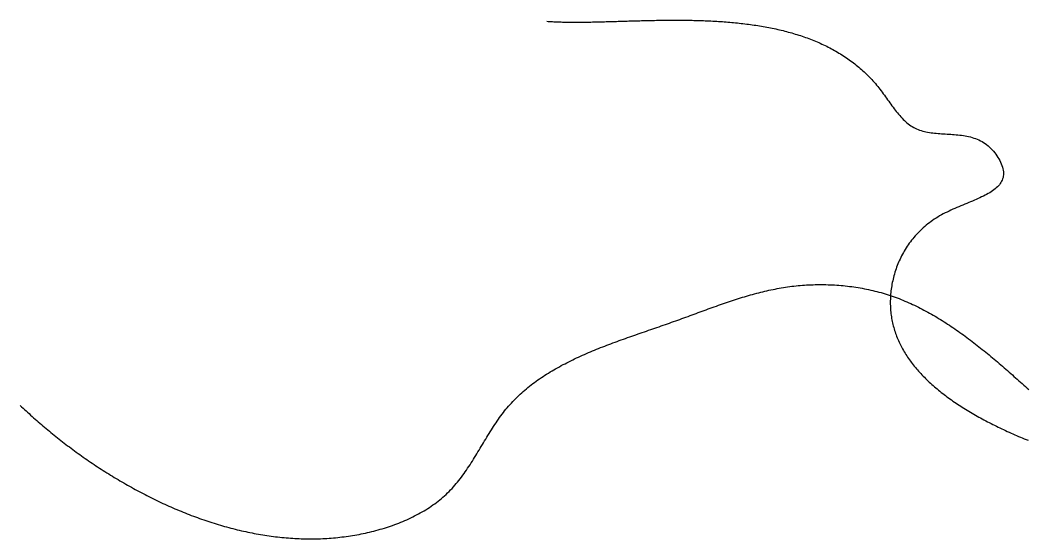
# Model space of a CAD drawing. Extents: x 63 to 1634, y -683 to -194.
# Drawn here: x 63 to 580, y -575 to -309 of the extents above; entities that cross this region are included whole.
import ezdxf

# ---------------------------------------------------------------- set-up
doc = ezdxf.new("R2010")
doc.units = 0
doc.layers.add('left_lower', color=5, linetype='CONTINUOUS')
doc.layers.add('left_upper', color=4, linetype='CONTINUOUS')

msp = doc.modelspace()

# ---------------------------------------------------------------- linework, layer by layer
at = {"layer": 'left_lower'}
msp.add_lwpolyline([(63, -507), (63.747, -507.708), (64.499, -508.415), (65.256, -509.121), (66.018, -509.826), (66.784, -510.53), (67.554, -511.233), (68.33, -511.935), (69.109, -512.635), (69.894, -513.335), (70.683, -514.033), (71.476, -514.73), (72.274, -515.426), (73.076, -516.12), (73.882, -516.813), (74.693, -517.505), (75.508, -518.194), (76.327, -518.883), (77.151, -519.569), (77.978, -520.254), (78.81, -520.937), (79.646, -521.618), (80.486, -522.298), (81.331, -522.975), (82.179, -523.651), (83.031, -524.324), (83.887, -524.996), (84.747, -525.665), (85.611, -526.332), (86.479, -526.997), (87.351, -527.659), (88.226, -528.32), (89.106, -528.978), (89.989, -529.633), (90.876, -530.286), (91.766, -530.937), (92.66, -531.585), (93.558, -532.23), (94.459, -532.872), (95.364, -533.512), (96.272, -534.149), (97.184, -534.784), (98.1, -535.415), (99.018, -536.043), (99.94, -536.669), (100.866, -537.291), (101.795, -537.91), (102.727, -538.526), (103.662, -539.139), (104.601, -539.749), (105.543, -540.355), (106.488, -540.958), (107.436, -541.558), (108.387, -542.154), (109.341, -542.746), (110.299, -543.335), (111.259, -543.921), (112.222, -544.502), (113.189, -545.08), (114.158, -545.655), (115.13, -546.225), (116.105, -546.791), (117.082, -547.354), (118.063, -547.913), (119.046, -548.467), (120.032, -549.018), (121.021, -549.564), (122.012, -550.106), (123.006, -550.644), (124.003, -551.178), (125.002, -551.707), (126.003, -552.232), (127.007, -552.753), (128.014, -553.269), (129.023, -553.781), (130.034, -554.287), (131.048, -554.79), (132.064, -555.287), (133.082, -555.78), (134.103, -556.268), (135.126, -556.751), (136.151, -557.229), (137.178, -557.703), (138.208, -558.171), (139.239, -558.634), (140.273, -559.092), (141.309, -559.545), (142.346, -559.993), (143.386, -560.435), (144.427, -560.873), (145.471, -561.304), (146.516, -561.731), (147.564, -562.152), (148.613, -562.567), (149.664, -562.977), (150.716, -563.381), (151.77, -563.779), (152.826, -564.172), (153.884, -564.559), (154.944, -564.94), (156.004, -565.316), (157.067, -565.685), (158.131, -566.048), (159.196, -566.406), (160.263, -566.757), (161.332, -567.102), (162.402, -567.441), (163.473, -567.773), (164.545, -568.1), (165.619, -568.42), (166.694, -568.733), (167.771, -569.041), (168.848, -569.341), (169.927, -569.635), (171.007, -569.923), (172.088, -570.204), (173.17, -570.478), (174.253, -570.745), (175.337, -571.006), (176.422, -571.259), (177.509, -571.506), (178.596, -571.746), (179.683, -571.979), (180.772, -572.204), (181.862, -572.423), (182.952, -572.634), (184.043, -572.838), (185.135, -573.035), (186.228, -573.225), (187.321, -573.407), (188.415, -573.582), (189.51, -573.749), (190.605, -573.909), (191.7, -574.061), (192.796, -574.206), (193.893, -574.343), (194.99, -574.472), (196.087, -574.593), (197.185, -574.707), (198.283, -574.812), (199.382, -574.91), (200.481, -574.999), (201.58, -575.081), (202.679, -575.155), (203.778, -575.22), (204.878, -575.277), (205.977, -575.326), (207.077, -575.366), (208.177, -575.399), (209.277, -575.422), (210.377, -575.438), (211.476, -575.445), (212.576, -575.443), (213.676, -575.433), (214.775, -575.414), (215.875, -575.386), (216.974, -575.349), (218.073, -575.304), (219.171, -575.25), (220.27, -575.187), (221.368, -575.115), (222.465, -575.033), (223.562, -574.943), (224.659, -574.844), (225.756, -574.735), (226.852, -574.618), (227.947, -574.491), (229.042, -574.354), (230.136, -574.208), (231.23, -574.053), (232.323, -573.888), (233.415, -573.714), (234.506, -573.53), (235.597, -573.337), (236.687, -573.134), (237.777, -572.921), (238.865, -572.698), (239.952, -572.465), (241.039, -572.223), (242.125, -571.97), (243.209, -571.708), (244.293, -571.435), (245.374, -571.153), (246.454, -570.859), (247.532, -570.556), (248.606, -570.242), (249.678, -569.917), (250.747, -569.582), (251.812, -569.236), (252.874, -568.879), (253.931, -568.511), (254.983, -568.132), (256.031, -567.742), (257.074, -567.34), (258.111, -566.927), (259.142, -566.503), (260.167, -566.067), (261.186, -565.619), (262.198, -565.16), (263.203, -564.688), (264.201, -564.205), (265.191, -563.71), (266.173, -563.202), (267.147, -562.682), (268.112, -562.15), (269.067, -561.606), (270.014, -561.048), (270.951, -560.479), (271.878, -559.896), (272.795, -559.301), (273.702, -558.692), (274.597, -558.071), (275.481, -557.436), (276.354, -556.789), (277.215, -556.127), (278.064, -555.453), (278.9, -554.765), (279.723, -554.063), (280.534, -553.347), (281.331, -552.618), (282.114, -551.875), (282.883, -551.118), (283.638, -550.346), (284.379, -549.561), (285.106, -548.763), (285.82, -547.953), (286.522, -547.13), (287.213, -546.296), (287.892, -545.451), (288.56, -544.595), (289.218, -543.73), (289.866, -542.855), (290.506, -541.972), (291.136, -541.08), (291.759, -540.181), (292.374, -539.275), (292.982, -538.362), (293.584, -537.444), (294.18, -536.519), (294.771, -535.59), (295.357, -534.657), (295.938, -533.72), (296.516, -532.779), (297.091, -531.836), (297.663, -530.891), (298.233, -529.944), (298.801, -528.996), (299.368, -528.048), (299.935, -527.099), (300.502, -526.152), (301.07, -525.205), (301.639, -524.26), (302.209, -523.318), (302.782, -522.378), (303.358, -521.441), (303.936, -520.509), (304.519, -519.58), (305.106, -518.657), (305.698, -517.74), (306.296, -516.828), (306.899, -515.923), (307.509, -515.025), (308.126, -514.136), (308.751, -513.254), (309.384, -512.381), (310.026, -511.518), (310.677, -510.664), (311.338, -509.821), (312.009, -508.989), (312.691, -508.168), (313.384, -507.359), (314.087, -506.562), (314.801, -505.775), (315.525, -504.999), (316.259, -504.234), (317.003, -503.48), (317.757, -502.736), (318.52, -502.003), (319.294, -501.28), (320.076, -500.567), (320.868, -499.864), (321.669, -499.171), (322.479, -498.488), (323.298, -497.814), (324.125, -497.149), (324.961, -496.494), (325.805, -495.848), (326.658, -495.21), (327.518, -494.582), (328.387, -493.962), (329.263, -493.351), (330.147, -492.747), (331.038, -492.153), (331.937, -491.566), (332.843, -490.987), (333.756, -490.415), (334.676, -489.852), (335.602, -489.296), (336.535, -488.747), (337.475, -488.205), (338.421, -487.671), (339.373, -487.143), (340.331, -486.622), (341.295, -486.107), (342.265, -485.599), (343.24, -485.097), (344.221, -484.602), (345.206, -484.112), (346.197, -483.628), (347.193, -483.15), (348.194, -482.678), (349.2, -482.211), (350.21, -481.749), (351.224, -481.292), (352.243, -480.84), (353.265, -480.393), (354.292, -479.951), (355.322, -479.513), (356.356, -479.079), (357.394, -478.65), (358.435, -478.225), (359.479, -477.804), (360.526, -477.386), (361.576, -476.973), (362.629, -476.562), (363.684, -476.155), (364.742, -475.752), (365.802, -475.351), (366.864, -474.953), (367.929, -474.558), (368.995, -474.166), (370.063, -473.776), (371.132, -473.388), (372.203, -473.002), (373.275, -472.619), (374.349, -472.237), (375.423, -471.857), (376.498, -471.479), (377.574, -471.102), (378.65, -470.727), (379.727, -470.352), (380.804, -469.979), (381.881, -469.606), (382.958, -469.234), (384.035, -468.863), (385.111, -468.492), (386.187, -468.121), (387.262, -467.751), (388.337, -467.38), (389.411, -467.009), (390.483, -466.638), (391.554, -466.267), (392.624, -465.894), (393.693, -465.521), (394.759, -465.147), (395.824, -464.772), (396.887, -464.396), (397.948, -464.019), (399.006, -463.64), (400.063, -463.259), (401.117, -462.878), (402.169, -462.495), (403.219, -462.112), (404.268, -461.729), (405.314, -461.345), (406.359, -460.961), (407.403, -460.576), (408.445, -460.193), (409.486, -459.809), (410.525, -459.426), (411.563, -459.045), (412.6, -458.664), (413.636, -458.284), (414.672, -457.906), (415.706, -457.529), (416.739, -457.155), (417.772, -456.782), (418.805, -456.412), (419.836, -456.044), (420.868, -455.678), (421.899, -455.316), (422.93, -454.956), (423.961, -454.6), (424.992, -454.247), (426.023, -453.897), (427.054, -453.552), (428.085, -453.21), (429.117, -452.873), (430.149, -452.54), (431.181, -452.212), (432.215, -451.888), (433.249, -451.57), (434.283, -451.257), (435.319, -450.949), (436.356, -450.646), (437.393, -450.35), (438.432, -450.059), (439.472, -449.775), (440.513, -449.496), (441.556, -449.225), (442.6, -448.96), (443.646, -448.702), (444.694, -448.452), (445.743, -448.209), (446.795, -447.973), (447.848, -447.745), (448.903, -447.525), (449.961, -447.313), (451.02, -447.11), (452.082, -446.915), (453.147, -446.728), (454.214, -446.551), (455.283, -446.383), (456.356, -446.224), (457.431, -446.075), (458.508, -445.935), (459.589, -445.806), (460.673, -445.686), (461.758, -445.576), (462.847, -445.476), (463.937, -445.386), (465.029, -445.305), (466.124, -445.235), (467.219, -445.175), (468.317, -445.125), (469.415, -445.084), (470.515, -445.054), (471.616, -445.034), (472.717, -445.023), (473.819, -445.023), (474.922, -445.033), (476.025, -445.053), (477.128, -445.084), (478.231, -445.124), (479.334, -445.174), (480.436, -445.235), (481.538, -445.306), (482.639, -445.387), (483.739, -445.479), (484.838, -445.58), (485.936, -445.692), (487.033, -445.814), (488.128, -445.947), (489.221, -446.09), (490.312, -446.243), (491.401, -446.407), (492.488, -446.581), (493.573, -446.765), (494.655, -446.96), (495.734, -447.165), (496.81, -447.381), (497.883, -447.607), (498.953, -447.844), (500.019, -448.091), (501.082, -448.348), (502.141, -448.617), (503.196, -448.896), (504.247, -449.185), (505.293, -449.485), (506.335, -449.796), (507.373, -450.117), (508.406, -450.449), (509.434, -450.791), (510.457, -451.144), (511.476, -451.507), (512.491, -451.88), (513.501, -452.263), (514.506, -452.655), (515.508, -453.058), (516.505, -453.47), (517.498, -453.891), (518.487, -454.322), (519.471, -454.761), (520.452, -455.21), (521.428, -455.668), (522.401, -456.134), (523.37, -456.609), (524.335, -457.093), (525.296, -457.584), (526.254, -458.084), (527.208, -458.593), (528.158, -459.109), (529.105, -459.632), (530.049, -460.164), (530.989, -460.703), (531.926, -461.25), (532.859, -461.803), (533.789, -462.364), (534.716, -462.932), (535.64, -463.507), (536.561, -464.089), (537.479, -464.677), (538.394, -465.271), (539.306, -465.872), (540.215, -466.48), (541.122, -467.093), (542.026, -467.712), (542.927, -468.337), (543.825, -468.968), (544.721, -469.604), (545.615, -470.246), (546.506, -470.893), (547.395, -471.545), (548.281, -472.202), (549.166, -472.864), (550.048, -473.531), (550.927, -474.203), (551.805, -474.879), (552.681, -475.559), (553.555, -476.243), (554.427, -476.932), (555.297, -477.624), (556.165, -478.321), (557.032, -479.021), (557.897, -479.724), (558.76, -480.431), (559.622, -481.142), (560.482, -481.855), (561.341, -482.572), (562.199, -483.291), (563.055, -484.013), (563.91, -484.738), (564.763, -485.465), (565.616, -486.195), (566.467, -486.927), (567.317, -487.66), (568.167, -488.396), (569.015, -489.134), (569.863, -489.873), (570.71, -490.614), (571.556, -491.357), (572.401, -492.1), (573.246, -492.845), (574.09, -493.591), (574.934, -494.338), (575.777, -495.085), (576.62, -495.834), (577.462, -496.582), (578.304, -497.331), (579.146, -498.08), (579.988, -498.83)], dxfattribs=at)
at = {"layer": 'left_upper'}
msp.add_lwpolyline([(333, -310), (333.704, -310.049), (334.413, -310.095), (335.129, -310.138), (335.85, -310.178), (336.577, -310.215), (337.31, -310.249), (338.048, -310.28), (338.791, -310.308), (339.541, -310.334), (340.295, -310.357), (341.055, -310.377), (341.82, -310.395), (342.591, -310.41), (343.366, -310.423), (344.147, -310.434), (344.932, -310.442), (345.723, -310.449), (346.518, -310.453), (347.318, -310.455), (348.123, -310.455), (348.933, -310.453), (349.747, -310.45), (350.566, -310.444), (351.389, -310.437), (352.216, -310.429), (353.048, -310.419), (353.884, -310.407), (354.725, -310.394), (355.569, -310.379), (356.418, -310.363), (357.27, -310.346), (358.126, -310.328), (358.987, -310.309), (359.851, -310.289), (360.719, -310.268), (361.59, -310.246), (362.465, -310.223), (363.344, -310.199), (364.226, -310.175), (365.111, -310.15), (366, -310.124), (366.892, -310.099), (367.788, -310.072), (368.686, -310.046), (369.587, -310.019), (370.492, -309.992), (371.399, -309.964), (372.31, -309.937), (373.223, -309.91), (374.138, -309.882), (375.057, -309.855), (375.978, -309.828), (376.901, -309.802), (377.828, -309.775), (378.756, -309.75), (379.687, -309.724), (380.62, -309.699), (381.555, -309.675), (382.492, -309.652), (383.432, -309.629), (384.373, -309.607), (385.317, -309.586), (386.262, -309.566), (387.209, -309.547), (388.158, -309.529), (389.108, -309.512), (390.06, -309.496), (391.014, -309.482), (391.969, -309.469), (392.925, -309.457), (393.883, -309.447), (394.842, -309.439), (395.803, -309.432), (396.764, -309.427), (397.726, -309.424), (398.69, -309.422), (399.654, -309.423), (400.62, -309.425), (401.586, -309.43), (402.553, -309.436), (403.52, -309.445), (404.488, -309.456), (405.457, -309.469), (406.426, -309.485), (407.395, -309.503), (408.365, -309.524), (409.335, -309.547), (410.306, -309.573), (411.276, -309.601), (412.247, -309.633), (413.217, -309.667), (414.188, -309.704), (415.158, -309.745), (416.128, -309.788), (417.098, -309.834), (418.067, -309.884), (419.037, -309.937), (420.005, -309.993), (420.973, -310.053), (421.941, -310.116), (422.908, -310.182), (423.874, -310.253), (424.84, -310.327), (425.804, -310.404), (426.768, -310.486), (427.73, -310.571), (428.692, -310.661), (429.652, -310.754), (430.611, -310.851), (431.569, -310.953), (432.526, -311.059), (433.481, -311.169), (434.435, -311.283), (435.387, -311.402), (436.338, -311.526), (437.287, -311.653), (438.234, -311.786), (439.18, -311.923), (440.123, -312.065), (441.065, -312.212), (442.005, -312.364), (442.942, -312.521), (443.878, -312.683), (444.811, -312.849), (445.742, -313.021), (446.671, -313.199), (447.598, -313.381), (448.521, -313.569), (449.443, -313.763), (450.362, -313.962), (451.278, -314.166), (452.191, -314.376), (453.102, -314.592), (454.01, -314.814), (454.914, -315.042), (455.816, -315.275), (456.715, -315.515), (457.611, -315.76), (458.503, -316.012), (459.392, -316.27), (460.278, -316.534), (461.161, -316.804), (462.04, -317.081), (462.915, -317.364), (463.787, -317.654), (464.656, -317.95), (465.52, -318.254), (466.381, -318.563), (467.238, -318.88), (468.091, -319.204), (468.94, -319.534), (469.785, -319.872), (470.626, -320.216), (471.462, -320.568), (472.295, -320.927), (473.123, -321.293), (473.947, -321.666), (474.766, -322.047), (475.581, -322.436), (476.391, -322.832), (477.196, -323.236), (477.997, -323.647), (478.793, -324.066), (479.584, -324.493), (480.37, -324.928), (481.151, -325.371), (481.928, -325.821), (482.699, -326.28), (483.465, -326.747), (484.225, -327.223), (484.98, -327.706), (485.73, -328.198), (486.475, -328.699), (487.214, -329.208), (487.947, -329.725), (488.675, -330.251), (489.397, -330.786), (490.113, -331.33), (490.823, -331.882), (491.528, -332.444), (492.226, -333.014), (492.919, -333.594), (493.605, -334.182), (494.285, -334.78), (494.959, -335.387), (495.626, -336.003), (496.287, -336.629), (496.942, -337.264), (497.59, -337.909), (498.232, -338.563), (498.867, -339.227), (499.495, -339.901), (500.116, -340.584), (500.731, -341.278), (501.339, -341.981), (501.939, -342.694), (502.533, -343.418), (503.12, -344.151), (503.699, -344.894), (504.273, -345.646), (504.841, -346.405), (505.404, -347.17), (505.963, -347.939), (506.52, -348.711), (507.073, -349.484), (507.626, -350.257), (508.178, -351.03), (508.729, -351.799), (509.282, -352.565), (509.836, -353.324), (510.393, -354.077), (510.952, -354.822), (511.516, -355.557), (512.085, -356.281), (512.658, -356.993), (513.239, -357.69), (513.826, -358.372), (514.421, -359.038), (515.025, -359.686), (515.638, -360.314), (516.262, -360.921), (516.896, -361.505), (517.542, -362.067), (518.201, -362.603), (518.873, -363.112), (519.559, -363.594), (520.26, -364.046), (520.977, -364.468), (521.711, -364.858), (522.461, -365.214), (523.229, -365.537), (524.012, -365.83), (524.812, -366.093), (525.625, -366.329), (526.453, -366.54), (527.293, -366.728), (528.145, -366.894), (529.009, -367.04), (529.883, -367.169), (530.766, -367.282), (531.659, -367.38), (532.559, -367.467), (533.466, -367.544), (534.379, -367.613), (535.298, -367.675), (536.222, -367.732), (537.149, -367.788), (538.079, -367.842), (539.011, -367.898), (539.945, -367.957), (540.878, -368.02), (541.812, -368.091), (542.744, -368.171), (543.674, -368.261), (544.601, -368.364), (545.524, -368.481), (546.443, -368.615), (547.357, -368.767), (548.264, -368.939), (549.164, -369.134), (550.056, -369.352), (550.939, -369.596), (551.813, -369.868), (552.676, -370.17), (553.529, -370.503), (554.369, -370.869), (555.196, -371.271), (556.009, -371.71), (556.808, -372.188), (557.592, -372.708), (558.359, -373.27), (559.108, -373.874), (559.838, -374.517), (560.545, -375.195), (561.228, -375.905), (561.884, -376.643), (562.511, -377.406), (563.107, -378.19), (563.669, -378.991), (564.195, -379.807), (564.684, -380.633), (565.132, -381.467), (565.538, -382.303), (565.899, -383.14), (566.213, -383.974), (566.478, -384.8), (566.691, -385.617), (566.851, -386.419), (566.954, -387.203), (566.999, -387.966), (566.985, -388.706), (566.911, -389.422), (566.78, -390.114), (566.594, -390.785), (566.355, -391.434), (566.063, -392.064), (565.722, -392.673), (565.332, -393.265), (564.897, -393.838), (564.416, -394.396), (563.893, -394.937), (563.328, -395.463), (562.724, -395.976), (562.083, -396.475), (561.406, -396.963), (560.695, -397.439), (559.952, -397.904), (559.179, -398.36), (558.377, -398.808), (557.548, -399.248), (556.695, -399.681), (555.818, -400.108), (554.919, -400.531), (554.002, -400.949), (553.066, -401.364), (552.114, -401.777), (551.148, -402.188), (550.169, -402.599), (549.18, -403.011), (548.182, -403.423), (547.176, -403.838), (546.165, -404.256), (545.151, -404.678), (544.135, -405.105), (543.119, -405.538), (542.105, -405.978), (541.094, -406.425), (540.088, -406.881), (539.09, -407.346), (538.101, -407.821), (537.122, -408.308), (536.156, -408.807), (535.204, -409.319), (534.269, -409.845), (533.351, -410.385), (532.451, -410.94), (531.569, -411.51), (530.706, -412.094), (529.861, -412.692), (529.034, -413.303), (528.224, -413.928), (527.433, -414.565), (526.659, -415.214), (525.904, -415.876), (525.165, -416.549), (524.445, -417.234), (523.742, -417.93), (523.056, -418.636), (522.388, -419.353), (521.737, -420.08), (521.103, -420.816), (520.486, -421.562), (519.886, -422.317), (519.304, -423.08), (518.738, -423.851), (518.189, -424.631), (517.657, -425.418), (517.141, -426.212), (516.642, -427.013), (516.16, -427.821), (515.694, -428.635), (515.244, -429.455), (514.811, -430.28), (514.394, -431.11), (513.993, -431.945), (513.608, -432.785), (513.24, -433.629), (512.887, -434.476), (512.55, -435.327), (512.229, -436.181), (511.923, -437.038), (511.633, -437.897), (511.359, -438.758), (511.1, -439.621), (510.857, -440.485), (510.629, -441.35), (510.416, -442.216), (510.219, -443.082), (510.036, -443.948), (509.869, -444.814), (509.717, -445.679), (509.579, -446.543), (509.456, -447.405), (509.348, -448.266), (509.255, -449.124), (509.177, -449.981), (509.112, -450.834), (509.063, -451.684), (509.027, -452.531), (509.006, -453.373), (509, -454.212), (509.007, -455.046), (509.028, -455.876), (509.064, -456.701), (509.113, -457.522), (509.176, -458.338), (509.253, -459.15), (509.343, -459.958), (509.446, -460.761), (509.563, -461.56), (509.694, -462.355), (509.837, -463.145), (509.993, -463.931), (510.163, -464.713), (510.345, -465.491), (510.54, -466.264), (510.748, -467.033), (510.968, -467.797), (511.201, -468.558), (511.446, -469.314), (511.704, -470.066), (511.973, -470.813), (512.255, -471.557), (512.549, -472.296), (512.854, -473.031), (513.172, -473.763), (513.501, -474.489), (513.841, -475.212), (514.194, -475.931), (514.557, -476.645), (514.932, -477.356), (515.318, -478.062), (515.715, -478.765), (516.123, -479.463), (516.542, -480.157), (516.972, -480.847), (517.412, -481.533), (517.864, -482.216), (518.325, -482.894), (518.797, -483.568), (519.28, -484.238), (519.772, -484.904), (520.275, -485.567), (520.787, -486.225), (521.31, -486.88), (521.842, -487.53), (522.385, -488.177), (522.936, -488.82), (523.498, -489.459), (524.068, -490.094), (524.648, -490.725), (525.238, -491.352), (525.836, -491.976), (526.444, -492.596), (527.06, -493.212), (527.685, -493.824), (528.319, -494.432), (528.962, -495.037), (529.613, -495.638), (530.272, -496.235), (530.94, -496.829), (531.616, -497.418), (532.301, -498.004), (532.993, -498.587), (533.693, -499.166), (534.401, -499.741), (535.117, -500.312), (535.841, -500.88), (536.572, -501.444), (537.31, -502.004), (538.056, -502.561), (538.81, -503.115), (539.57, -503.665), (540.337, -504.211), (541.112, -504.754), (541.893, -505.293), (542.681, -505.828), (543.476, -506.36), (544.277, -506.889), (545.085, -507.414), (545.899, -507.936), (546.719, -508.454), (547.546, -508.969), (548.378, -509.48), (549.217, -509.988), (550.062, -510.493), (550.912, -510.994), (551.768, -511.491), (552.629, -511.986), (553.496, -512.477), (554.369, -512.964), (555.247, -513.449), (556.13, -513.93), (557.018, -514.407), (557.911, -514.882), (558.809, -515.353), (559.711, -515.82), (560.619, -516.285), (561.531, -516.746), (562.448, -517.204), (563.369, -517.659), (564.294, -518.111), (565.223, -518.559), (566.157, -519.004), (567.095, -519.446), (568.036, -519.885), (568.982, -520.321), (569.931, -520.753), (570.883, -521.183), (571.84, -521.609), (572.799, -522.032), (573.762, -522.453), (574.728, -522.87), (575.698, -523.284), (576.67, -523.695), (577.645, -524.103), (578.624, -524.507), (579.605, -524.909)], dxfattribs=at)

doc.saveas('drawing.dxf')
